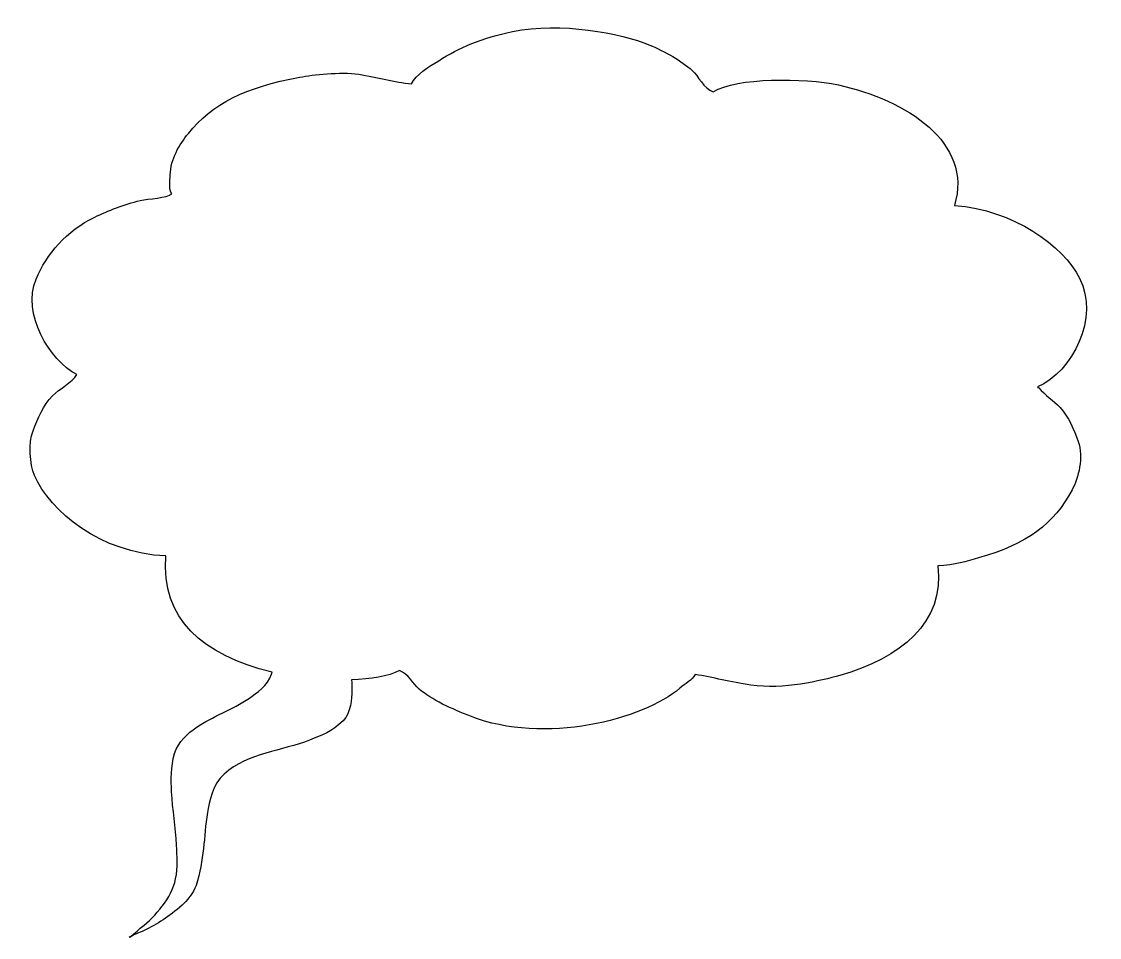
# Model space of a CAD drawing. Header units: centimetres. Extents: x -9.1 to 9.2, y -7.7 to 7.8.
import ezdxf

# ---------------------------------------------------------------- set-up
doc = ezdxf.new("R2010")
doc.units = ezdxf.units.CM
doc.header["$MEASUREMENT"] = 0
doc.layers.add('Camada 1', color=7, linetype='Continuous')

msp = doc.modelspace()

# ---------------------------------------------------------------- linework, layer by layer
at = {"layer": 'Camada 1'}
msp.add_open_spline([(8.51573, 1.27616), (8.40968, 1.38805), (8.25263, 1.48822), (8.15759, 1.60575), (8.15759, 1.60575), (8.12973, 1.62073), (8.15524, 1.60435), (8.13182, 1.62213), (8.13182, 1.62213), (8.736, 1.8829), (9.1847, 2.80516), (8.84858, 3.46808), (8.84858, 3.46808), (8.56955, 4.01818), (7.72384, 4.63145), (6.72408, 4.70424), (6.72408, 4.70424), (7.04711, 5.76591), (5.90575, 6.50253), (4.75338, 6.74786), (4.75338, 6.74786), (4.16937, 6.87227), (3.02658, 6.87661), (2.62888, 6.63269), (2.62888, 6.63269), (2.4669, 6.68804), (2.3775, 6.8987), (2.2705, 6.99528), (2.2705, 6.99528), (2.09894, 7.14943), (1.80422, 7.32148), (1.55377, 7.42364), (1.55377, 7.42364), (1.04955, 7.62951), (0.0485, 7.82369), (-0.77533, 7.65444), (-0.77533, 7.65444), (-1.2923, 7.54816), (-1.68952, 7.37893), (-2.02951, 7.15996), (-2.02951, 7.15996), (-2.19675, 7.05217), (-2.41937, 6.92927), (-2.49018, 6.76435), (-2.49018, 6.76435), (-2.77739, 6.79478), (-3.07375, 6.88315), (-3.38598, 6.92926), (-3.38598, 6.92926), (-3.70679, 6.97667), (-4.16137, 6.92013), (-4.38423, 6.87976), (-4.38423, 6.87976), (-5.31972, 6.70971), (-5.87098, 6.4288), (-6.27817, 5.9239), (-6.27817, 5.9239), (-6.43242, 5.73232), (-6.57956, 5.49742), (-6.58538, 5.21521), (-6.58538, 5.21521), (-6.58702, 5.12557), (-6.61827, 4.96124), (-6.55974, 4.90202), (-6.55974, 4.90202), (-6.63689, 4.82524), (-6.95511, 4.821), (-7.09708, 4.78637), (-7.09708, 4.78637), (-7.36606, 4.72176), (-7.64458, 4.61174), (-7.86498, 4.50641), (-7.86498, 4.50641), (-8.35173, 4.27326), (-8.68074, 3.88001), (-8.86344, 3.45165), (-8.86344, 3.45165), (-9.109, 2.87488), (-8.63288, 2.06521), (-8.17222, 1.83626), (-8.17222, 1.83626), (-8.24935, 1.6977), (-8.46564, 1.5947), (-8.58185, 1.47367), (-8.58185, 1.47367), (-8.74126, 1.30749), (-8.83257, 1.08791), (-8.91448, 0.88005), (-8.91448, 0.88005), (-8.99581, 0.67405), (-8.9688, 0.30961), (-8.88897, 0.1221), (-8.88897, 0.1221), (-8.62822, -0.48885), (-7.76375, -1.19997), (-6.66218, -1.24585), (-6.66218, -1.24585), (-6.74166, -2.31159), (-6.04726, -2.9249), (-4.85674, -3.2175), (-4.85674, -3.2175), (-4.85992, -3.22874), (-4.8619, -3.23975), (-4.86542, -3.251), (-4.86542, -3.251), (-4.92651, -3.44552), (-5.12476, -3.57681), (-5.24205, -3.65735), (-5.24205, -3.65735), (-5.53711, -3.8596), (-5.85242, -3.95813), (-6.15029, -4.16178), (-6.15029, -4.16178), (-6.27504, -4.24721), (-6.4526, -4.39607), (-6.51113, -4.59832), (-6.51113, -4.59832), (-6.57841, -4.82959), (-6.57386, -5.03748), (-6.56241, -5.24859), (-6.56241, -5.24859), (-6.54556, -5.55432), (-6.49592, -5.84829), (-6.47872, -6.15354), (-6.47872, -6.15354), (-6.46843, -6.33846), (-6.45427, -6.52618), (-6.49359, -6.72377), (-6.49359, -6.72377), (-6.5589, -7.05326), (-6.84121, -7.36412), (-7.07272, -7.54295), (-7.07272, -7.54295), (-7.13111, -7.5879), (-7.21528, -7.68903), (-7.27801, -7.70821), (-7.27801, -7.70821), (-7.27894, -7.70964), (-7.28013, -7.71149), (-7.28119, -7.71292), (-7.28119, -7.71292), (-7.2778, -7.71525), (-7.27463, -7.71713), (-7.27148, -7.71898), (-7.27148, -7.71898), (-7.21586, -7.66937), (-7.10305, -7.63799), (-7.03682, -7.60614), (-7.03682, -7.60614), (-6.79922, -7.49052), (-6.60798, -7.36741), (-6.38515, -7.17357), (-6.38515, -7.17357), (-6.30241, -7.10144), (-6.18888, -6.96288), (-6.14814, -6.83694), (-6.14814, -6.83694), (-6.00651, -6.39969), (-6.01789, -6.01909), (-5.9556, -5.59959), (-5.9556, -5.59959), (-5.92986, -5.42452), (-5.86278, -5.11318), (-5.67062, -4.94559), (-5.67062, -4.94559), (-5.26004, -4.58697), (-4.68269, -4.55372), (-4.22015, -4.36996), (-4.22015, -4.36996), (-4.01147, -4.28685), (-3.84328, -4.22835), (-3.65333, -4.04108), (-3.65333, -4.04108), (-3.51863, -3.90834), (-3.50199, -3.65601), (-3.50141, -3.53549), (-3.50141, -3.53549), (-3.5013, -3.47159), (-3.50445, -3.40862), (-3.50937, -3.34589), (-3.50937, -3.34589), (-3.18388, -3.33372), (-2.88167, -3.28736), (-2.69501, -3.19069), (-2.69501, -3.19069), (-2.54507, -3.24173), (-2.46268, -3.41659), (-2.36203, -3.5039), (-2.36203, -3.5039), (-2.15568, -3.68297), (-1.79262, -3.8473), (-1.49195, -3.96528), (-1.49195, -3.96528), (-0.2347, -4.45733), (1.44257, -4.02613), (2.06593, -3.48731), (2.06593, -3.48731), (2.15158, -3.41309), (2.27191, -3.35716), (2.32152, -3.25649), (2.32152, -3.25649), (2.62862, -3.30494), (2.91982, -3.38711), (3.26886, -3.43768), (3.26886, -3.43768), (3.82573, -3.5187), (4.45726, -3.3623), (4.77889, -3.27287), (4.77889, -3.27287), (5.80087, -2.98916), (6.56231, -2.3712), (6.44272, -1.41055), (6.44272, -1.41055), (6.72876, -1.40306), (6.93334, -1.33446), (7.13347, -1.27852), (7.13347, -1.27852), (7.95696, -1.05005), (8.41855, -0.69241), (8.72052, -0.12499), (8.72052, -0.12499), (8.82701, 0.07514), (8.92253, 0.42907), (8.82281, 0.69921), (8.82281, 0.69921), (8.75026, 0.89509), (8.66485, 1.11794), (8.51573, 1.27616)], degree=3, knots=[0, 0, 0, 0, 0.01724138, 0.01724138, 0.01724138, 0.01724138, 0.03448276, 0.03448276, 0.03448276, 0.03448276, 0.05172414, 0.05172414, 0.05172414, 0.05172414, 0.06896552, 0.06896552, 0.06896552, 0.06896552, 0.0862069, 0.0862069, 0.0862069, 0.0862069, 0.10344828, 0.10344828, 0.10344828, 0.10344828, 0.12068966, 0.12068966, 0.12068966, 0.12068966, 0.13793103, 0.13793103, 0.13793103, 0.13793103, 0.15517241, 0.15517241, 0.15517241, 0.15517241, 0.17241379, 0.17241379, 0.17241379, 0.17241379, 0.18965517, 0.18965517, 0.18965517, 0.18965517, 0.20689655, 0.20689655, 0.20689655, 0.20689655, 0.22413793, 0.22413793, 0.22413793, 0.22413793, 0.24137931, 0.24137931, 0.24137931, 0.24137931, 0.25862069, 0.25862069, 0.25862069, 0.25862069, 0.27586207, 0.27586207, 0.27586207, 0.27586207, 0.29310345, 0.29310345, 0.29310345, 0.29310345, 0.31034483, 0.31034483, 0.31034483, 0.31034483, 0.32758621, 0.32758621, 0.32758621, 0.32758621, 0.34482759, 0.34482759, 0.34482759, 0.34482759, 0.36206897, 0.36206897, 0.36206897, 0.36206897, 0.37931034, 0.37931034, 0.37931034, 0.37931034, 0.39655172, 0.39655172, 0.39655172, 0.39655172, 0.4137931, 0.4137931, 0.4137931, 0.4137931, 0.43103448, 0.43103448, 0.43103448, 0.43103448, 0.44827586, 0.44827586, 0.44827586, 0.44827586, 0.46551724, 0.46551724, 0.46551724, 0.46551724, 0.48275862, 0.48275862, 0.48275862, 0.48275862, 0.5, 0.5, 0.5, 0.5, 0.51724138, 0.51724138, 0.51724138, 0.51724138, 0.53448276, 0.53448276, 0.53448276, 0.53448276, 0.55172414, 0.55172414, 0.55172414, 0.55172414, 0.56896552, 0.56896552, 0.56896552, 0.56896552, 0.5862069, 0.5862069, 0.5862069, 0.5862069, 0.60344828, 0.60344828, 0.60344828, 0.60344828, 0.62068966, 0.62068966, 0.62068966, 0.62068966, 0.63793103, 0.63793103, 0.63793103, 0.63793103, 0.65517241, 0.65517241, 0.65517241, 0.65517241, 0.67241379, 0.67241379, 0.67241379, 0.67241379, 0.68965517, 0.68965517, 0.68965517, 0.68965517, 0.70689655, 0.70689655, 0.70689655, 0.70689655, 0.72413793, 0.72413793, 0.72413793, 0.72413793, 0.74137931, 0.74137931, 0.74137931, 0.74137931, 0.75862069, 0.75862069, 0.75862069, 0.75862069, 0.77586207, 0.77586207, 0.77586207, 0.77586207, 0.79310345, 0.79310345, 0.79310345, 0.79310345, 0.81034483, 0.81034483, 0.81034483, 0.81034483, 0.82758621, 0.82758621, 0.82758621, 0.82758621, 0.84482759, 0.84482759, 0.84482759, 0.84482759, 0.86206897, 0.86206897, 0.86206897, 0.86206897, 0.87931034, 0.87931034, 0.87931034, 0.87931034, 0.89655172, 0.89655172, 0.89655172, 0.89655172, 0.9137931, 0.9137931, 0.9137931, 0.9137931, 0.93103448, 0.93103448, 0.93103448, 0.93103448, 0.94827586, 0.94827586, 0.94827586, 0.94827586, 0.96551724, 0.96551724, 0.96551724, 0.96551724, 1, 1, 1, 1], dxfattribs=at)

doc.saveas('drawing.dxf')
